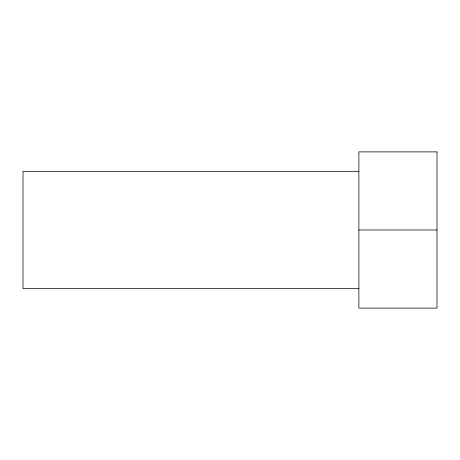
<?xml version="1.0" encoding="UTF-8"?>
<svg xmlns="http://www.w3.org/2000/svg" width="460" height="460" viewBox="0 0 460 460"><rect width="100%" height="100%" fill="white"/><g stroke="black" fill="none" stroke-linecap="round" stroke-linejoin="round"><path stroke-width="0.69" d="M358.886 171.413L23 171.413L23 288.587L358.886 288.587M358.886 230L437 230M437 151.886L358.886 151.886L358.886 308.114L437 308.114L437 151.886"/></g></svg>
